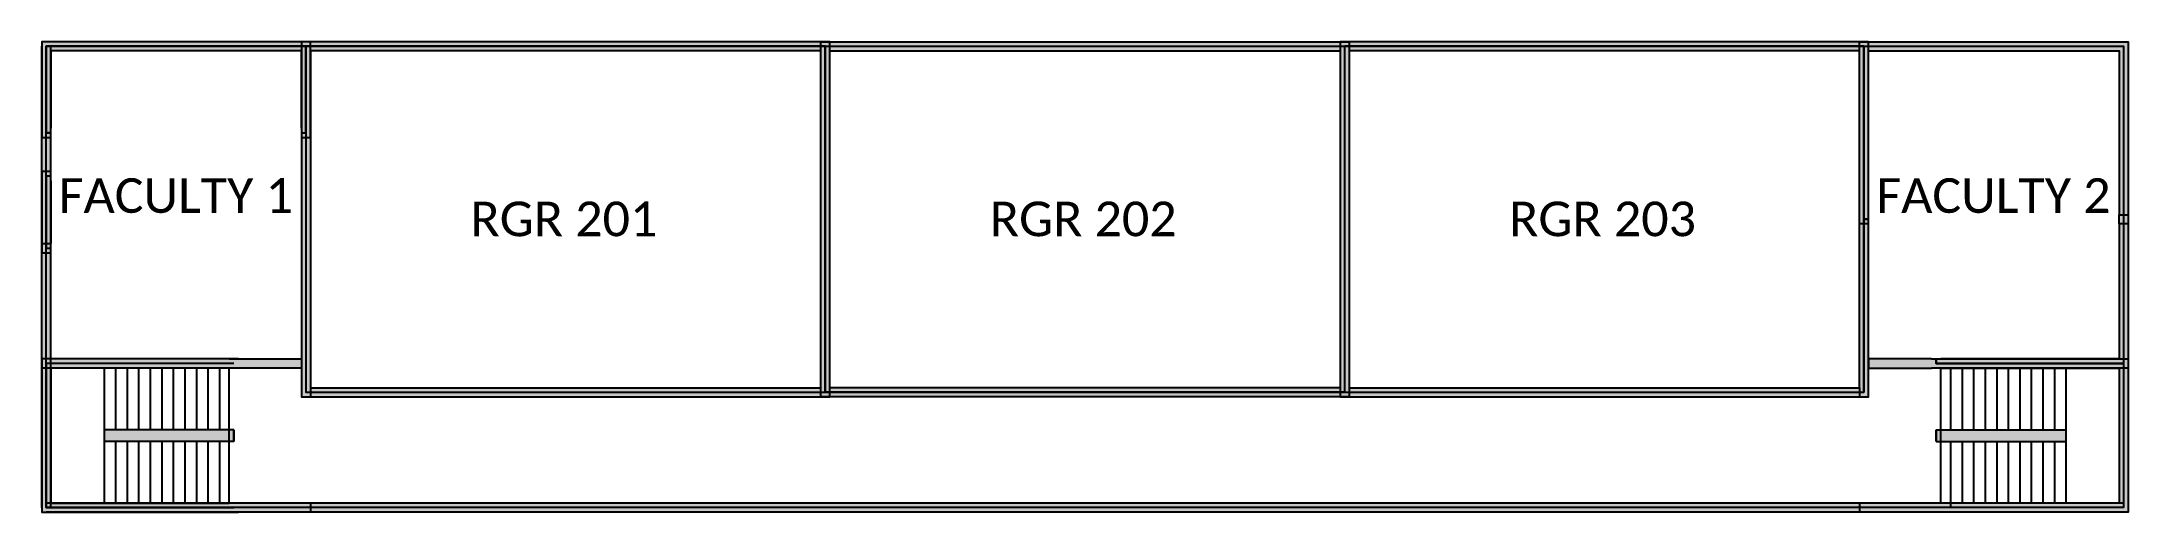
# Model space of a CAD drawing. Header units: millimetres. Extents: x 67889 to 104049, y 19252 to 27412.
import ezdxf

# ---------------------------------------------------------------- set-up
doc = ezdxf.new("R2010")
doc.units = ezdxf.units.MM
doc.layers.add('1 - G', color=7, linetype='Continuous')
doc.layers.add('hatches', color=7, linetype='Continuous')
doc.styles.get("Standard").update_dxf_attribs({"font": 'arial.ttf'})

msp = doc.modelspace()

# ---------------------------------------------------------------- hatches: boundary and pattern name
at = {"layer": 'hatches'}
h = msp.add_hatch(color=256, dxfattribs=at)
h.dxf.hatch_style = 1
h.paths.add_polyline_path([(72389, 27412), (67889, 27412), (67889, 25752), (67969, 25752), (67969, 27332), (72389, 27332)])
h.paths.add_polyline_path([(72389, 27332), (68049, 27332), (68049, 27252), (72389, 27252)], flags=17)
h.paths.add_polyline_path([(68049, 27332), (67969, 27332), (67969, 25832), (68049, 25832)], flags=17)
h.paths.add_polyline_path([(68049, 25832), (67969, 25832), (67969, 25752), (68049, 25752)], flags=17)
h.paths.add_polyline_path([(68049, 25752), (67969, 25752), (67969, 25162), (68049, 25162)])
h.paths.add_polyline_path([(67969, 25752), (67889, 25752), (67889, 25162), (67969, 25162)])
h.paths.add_polyline_path([(68049, 25162), (67969, 25162), (67969, 25082), (68049, 25082)])
h.paths.add_polyline_path([(68049, 25082), (67969, 25082), (67969, 23832), (68049, 23832)])
h.paths.add_polyline_path([(67969, 25162), (67889, 25162), (67889, 23752), (67969, 23752)])
h.paths.add_polyline_path([(68049, 23832), (67969, 23832), (67969, 23752), (68049, 23752)])
h.paths.add_polyline_path([(68049, 23752), (67969, 23752), (67969, 21832), (68049, 21832)])
h.paths.add_polyline_path([(67969, 23752), (67889, 23752), (67889, 21752), (67969, 21752)])
h.paths.add_polyline_path([(68049, 21752), (67969, 21752), (67969, 19412), (68049, 19412)], flags=17)
h.paths.add_polyline_path([(68049, 21832), (67969, 21832), (67969, 21752), (68049, 21752)])
h.paths.add_polyline_path([(67969, 21752), (67889, 21752), (67889, 19252), (71299, 19252), (72549, 19252), (72549, 19332), (67969, 19332)])
h.paths.add_polyline_path([(68969, 19412), (68049, 19412), (68049, 19332), (68969, 19332)], flags=17)
h.paths.add_polyline_path([(68049, 19412), (67969, 19412), (67969, 19332), (68049, 19332)], flags=17)
h = msp.add_hatch(color=256, dxfattribs=at)
h.dxf.hatch_style = 1
h.paths.add_polyline_path([(103969, 21832), (100719, 21832), (100719, 21912), (100639, 21912), (99549, 21912), (99549, 21752), (100639, 21752), (103969, 21752)])
h.paths.add_polyline_path([(103969, 21912), (100719, 21912), (100719, 21832), (103969, 21832)], flags=17)
h.paths.add_polyline_path([(99549, 27412), (90389, 27412), (90389, 21332), (90469, 21332), (90469, 27332), (99469, 27332), (99469, 21332), (99389, 21332), (99389, 21252), (99549, 21252)])
h.paths.add_polyline_path([(99469, 27332), (90469, 27332), (90469, 21332), (99389, 21332), (99389, 21412), (90549, 21412), (90549, 27252), (99389, 27252), (99389, 21412), (99389, 21332), (99469, 21332)], flags=17)
h.paths.add_polyline_path([(99389, 21332), (90469, 21332), (90389, 21332), (90389, 21252), (99389, 21252)], flags=17)
h.paths.add_polyline_path([(104049, 21912), (103969, 21912), (103969, 21832), (103969, 21752), (104049, 21752)])
h.paths.add_polyline_path([(104049, 21752), (103969, 21752), (103969, 19332), (100719, 19332), (99389, 19332), (99389, 19252), (103969, 19252), (104049, 19252)])
h.paths.add_polyline_path([(103969, 21752), (103889, 21752), (103889, 19412), (103969, 19412)], flags=17)
h.paths.add_polyline_path([(103969, 19412), (100969, 19412), (100969, 19332), (103969, 19332)], flags=17)
h.paths.add_polyline_path([(100969, 19412), (99389, 19412), (99389, 19332), (100719, 19332), (100969, 19332)], flags=17)
h.paths.add_polyline_path([(104049, 24412), (103969, 24412), (103969, 21912), (104049, 21912)])
h.paths.add_polyline_path([(103969, 24252), (103889, 24252), (103889, 21912), (103969, 21912)])
h.paths.add_polyline_path([(103969, 24412), (103889, 24412), (103889, 24252), (103969, 24252)])
h.paths.add_polyline_path([(104049, 27412), (99549, 27412), (99549, 27332), (103969, 27332), (103969, 24412), (104049, 24412)])
h.paths.add_polyline_path([(103969, 27332), (99549, 27332), (99549, 27252), (103889, 27252), (103889, 24412), (103969, 24412)], flags=17)
h.paths.add_polyline_path([(90389, 27412), (81549, 27412), (81549, 27332), (90389, 27332)])
h.paths.add_polyline_path([(90389, 27332), (81549, 27332), (81549, 27252), (90389, 27252)])
h.paths.add_polyline_path([(81549, 27412), (81389, 27412), (81389, 27332), (81469, 27332), (81549, 27332)])
h.paths.add_polyline_path([(81389, 27332), (72469, 27332), (72469, 21332), (81389, 21332), (81389, 21412), (72549, 21412), (72549, 27252), (81389, 27252)], flags=17)
h.paths.add_polyline_path([(81389, 27412), (72389, 27412), (72389, 27332), (81389, 27332)])
h.paths.add_polyline_path([(81469, 27332), (81389, 27332), (81389, 21332), (81469, 21332)])
h.paths.add_polyline_path([(81549, 27332), (81469, 27332), (81469, 21332), (81549, 21332)])
h.paths.add_polyline_path([(90389, 21412), (81549, 21412), (81549, 21332), (90389, 21332)])
h.paths.add_polyline_path([(90389, 21332), (81549, 21332), (81549, 21252), (90389, 21252)])
h.paths.add_polyline_path([(81549, 21332), (81469, 21332), (81389, 21332), (81389, 21252), (81549, 21252)])
h.paths.add_polyline_path([(81389, 21332), (72469, 21332), (72469, 27332), (72389, 27332), (72389, 21252), (81389, 21252)])
h = msp.add_hatch(color=256, dxfattribs=at)
h.dxf.hatch_style = 1
h.paths.add_polyline_path([(72389, 21912), (71139, 21912), (68049, 21912), (68049, 21752), (71139, 21752), (72389, 21752)])
h.paths.add_polyline_path([(72549, 19412), (68049, 19412), (68049, 19332), (71219, 19332), (72549, 19332)])
h.paths.add_polyline_path([(99389, 19412), (72549, 19412), (72549, 19332), (99389, 19332)])
h.paths.add_polyline_path([(99389, 19332), (72549, 19332), (72549, 19252), (99389, 19252)])
h = msp.add_hatch(color=256, dxfattribs=at)
h.dxf.hatch_style = 1
h.paths.add_polyline_path([(71219, 20682), (71139, 20682), (71139, 20482), (71219, 20482)])
h.paths.add_polyline_path([(71139, 20682), (68969, 20682), (68969, 20482), (71139, 20482)])
h.paths.add_polyline_path([(100799, 20682), (100719, 20682), (100719, 20482), (100799, 20482)])
h.paths.add_polyline_path([(102969, 20682), (100799, 20682), (100799, 20482), (102969, 20482)])

# ---------------------------------------------------------------- linework, layer by layer
msp.add_lwpolyline([(103889, 24412), (104049, 24412), (104049, 24252), (103889, 24252)], close=True)
for points in [[(71139, 21912), (72389, 21912), (72389, 21752), (71139, 21752)], [(100639, 21912), (99549, 21912), (99549, 21752), (100639, 21752)], [(72549, 21412), (72549, 21252)], [(99389, 21412), (99389, 21252)], [(72549, 19412), (72549, 19252)], [(99389, 19412), (99389, 19252)]]:
    msp.add_lwpolyline(points)
at = {"layer": '1 - G'}
for p, q in [((67889, 19332), (67889, 27332)), ((67969, 27332), (103969, 27332)), ((67969, 19332), (67969, 27332)), ((68049, 19332), (68049, 27332)), ((72469, 27332), (72469, 21332)), ((81469, 27332), (81469, 21332)), ((90469, 27332), (90469, 21332)), ((99469, 27332), (99469, 21332)), ((103969, 27332), (103969, 19332)), ((68049, 25832), (67969, 25832)), ((72389, 25832), (72469, 25832)), ((68049, 25082), (67969, 25082)), ((99469, 24332), (99549, 24332)), ((67969, 23832), (68049, 23832)), ((71219, 21832), (67969, 21832)), ((68969, 21752), (68969, 19412)), ((69169, 21752), (69169, 20682)), ((69369, 21752), (69369, 20682)), ((69569, 21752), (69569, 20682)), ((69769, 21752), (69769, 20682)), ((69969, 21752), (69969, 20682)), ((70169, 21752), (70169, 20682)), ((70369, 21752), (70369, 20682)), ((70569, 21752), (70569, 20682)), ((70769, 21752), (70769, 20682)), ((70969, 21752), (70969, 20682)), ((100719, 21912), (100719, 21832)), ((100719, 21832), (103969, 21832)), ((100969, 21752), (100969, 20682)), ((101169, 21752), (101169, 20682)), ((101369, 21752), (101369, 20682)), ((101569, 21752), (101569, 20682)), ((101769, 21752), (101769, 20682)), ((101969, 21752), (101969, 20682)), ((102169, 21752), (102169, 20682)), ((102369, 21752), (102369, 20682)), ((102569, 21752), (102569, 20682)), ((102769, 21752), (102769, 20682)), ((102969, 21752), (102969, 19412)), ((72469, 21332), (99469, 21332)), ((71219, 20682), (68969, 20682)), ((71219, 20682), (71219, 20482)), ((100719, 20682), (102969, 20682)), ((100719, 20682), (100719, 20482)), ((71219, 20482), (68969, 20482)), ((69169, 20482), (69169, 19412)), ((69369, 20482), (69369, 19412)), ((69569, 20482), (69569, 19412)), ((69769, 20482), (69769, 19412)), ((69969, 20482), (69969, 19412)), ((70169, 20482), (70169, 19412)), ((70369, 20482), (70369, 19412)), ((70569, 20482), (70569, 19412)), ((70769, 20482), (70769, 19412)), ((70969, 20482), (70969, 19412)), ((100719, 20482), (102969, 20482)), ((100969, 20482), (100969, 19332)), ((101169, 20482), (101169, 19412)), ((101369, 20482), (101369, 19412)), ((101569, 20482), (101569, 19412)), ((101769, 20482), (101769, 19412)), ((101969, 20482), (101969, 19412)), ((102169, 20482), (102169, 19412)), ((102369, 20482), (102369, 19412)), ((102569, 20482), (102569, 19412)), ((102769, 20482), (102769, 19412)), ((103969, 19412), (67969, 19412)), ((103969, 19332), (67969, 19332)), ((103969, 19252), (67969, 19252))]:
    msp.add_line(p, q, dxfattribs=at)
for points in [[(72389, 25752), (72549, 25752), (72549, 27412), (67889, 27412), (67889, 25752), (68049, 25752)], [(72389, 25832), (72469, 25832), (72469, 27332), (67969, 27332), (67969, 25832), (68049, 25832)], [(72389, 25912), (72389, 25912), (72389, 27252), (68049, 27252), (68049, 25912)], [(72469, 27332), (72469, 21332)], [(81469, 21332), (81469, 27332)], [(90469, 27332), (90469, 21332)], [(99549, 24252), (99389, 24252), (99389, 27412), (104049, 27412), (104049, 24252), (103889, 24252)], [(99549, 24332), (99469, 24332), (99469, 27332), (103969, 27332), (103969, 24332)], [(99549, 24412), (99549, 27252), (103889, 27252), (103889, 24412)], [(68049, 25162), (67889, 25162), (67889, 23752), (68049, 23752)], [(68049, 25082), (67969, 25082), (67969, 23832), (68049, 23832)], [(68049, 25002), (68049, 23912)], [(103889, 24412), (104049, 24412), (104049, 21752), (100639, 21752)], [(103969, 24332), (103969, 21832), (100719, 21832), (100719, 21912)], [(103889, 24252), (103889, 21912), (100799, 21912)], [(71299, 21752), (67889, 21752), (67889, 23912), (68049, 23912)], [(71219, 21832), (67969, 21832), (67969, 23832), (68049, 23832)], [(71139, 21912), (68049, 21912), (68049, 23752)], [(71299, 21912), (67889, 21912), (67889, 19252), (71299, 19252)], [(71219, 21832), (67969, 21832), (67969, 19332), (71219, 19332)], [(100639, 21912), (104049, 21912), (104049, 19252), (100639, 19252)], [(100719, 21832), (103969, 21832), (103969, 19332), (100719, 19332)], [(71219, 20482), (71219, 20682)], [(100719, 20482), (100719, 20682)]]:
    msp.add_lwpolyline(points, dxfattribs=at)
for points in [[(81549, 27412), (72389, 27412), (72389, 21252), (81549, 21252)], [(81469, 27332), (72469, 27332), (72469, 21332), (81469, 21332)], [(81389, 27252), (72549, 27252), (72549, 21412), (81389, 21412)], [(81389, 27412), (90549, 27412), (90549, 21252), (81389, 21252)], [(81469, 27332), (90469, 27332), (90469, 21332), (81469, 21332)], [(81549, 27252), (90389, 27252), (90389, 21412), (81549, 21412)], [(99549, 27412), (90389, 27412), (90389, 21252), (99549, 21252)], [(99469, 27332), (90469, 27332), (90469, 21332), (99469, 21332)], [(99389, 27252), (90549, 27252), (90549, 21412), (99389, 21412)], [(71139, 21752), (68049, 21752), (68049, 19412), (71139, 19412)], [(100799, 21752), (103889, 21752), (103889, 19412), (100799, 19412)]]:
    msp.add_lwpolyline(points, close=True, dxfattribs=at)

# ---------------------------------------------------------------- texts
at = {"layer": 'hatches', "char_height": 600, "attachment_point": 1}
for s, insert in [('\\pxqc;{\\fCalibri|b0|i0|c0|p34;FACULTY 1}', (66123, 25044)), ('\\pxqc;{\\fCalibri|b0|i0|c0|p34;FACULTY 2}', (97623, 25044)), ('\\pxqc;{\\fCalibri|b0|i0|c0|p34;RGR 201}', (72848, 24639)), ('\\pxqc;{\\fCalibri|b0|i0|c0|p34;RGR 202}', (81848, 24639)), ('\\pxqc;{\\fCalibri|b0|i0|c0|p34;RGR 203}', (90848, 24639))]:
    msp.add_mtext_dynamic_manual_height_columns(s, width=8180.5, gutter_width=12.5, heights=[0], dxfattribs=dict(at, insert=insert))

doc.saveas('drawing.dxf')
